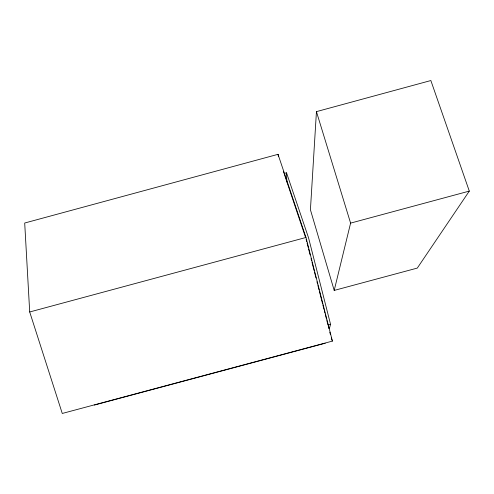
<?xml version="1.0" encoding="UTF-8"?>
<svg xmlns="http://www.w3.org/2000/svg" width="494" height="494" viewBox="0 0 494 494"><rect width="100%" height="100%" fill="white"/><g stroke="black" fill="none" stroke-linecap="round" stroke-linejoin="round"><path stroke-width="0.74" d="M316.438 111.632L310.423 209.771L334.203 290.416L417.294 268.088L469.3 191.098L430.854 80.541L316.438 111.632L350.598 223.115L334.203 290.416M329.331 328.695L330.554 324.336L308.552 237.824L286.526 172.814L284.075 173.474L283.34 171.294M278.017 154.326L24.7 223.022L29.702 311.98L62.269 413.459L332.4 341.101L305.984 237.466L278.017 154.326L278.449 156.74M350.598 223.115L469.3 191.098M29.702 311.98L305.984 237.466M330.554 324.336L327.985 325.027L326.843 320.55M94.385 405.068L325.25 343.225M332.4 341.101L331.283 337.964M284.322 174.209L305.687 237.799M306.126 239.275L306.694 241.517M307.077 243.005L308.213 247.482M308.596 248.97L310.115 254.935M311.066 258.665L311.64 260.9M312.017 262.394L314.11 270.595M314.487 272.083L316.012 278.048M316.963 281.778L317.531 284.013M317.914 285.507L319.05 289.978M319.433 291.472L322.471 303.402M322.854 304.897L323.996 309.368M324.373 310.862L324.947 313.097M325.324 314.585L326.466 319.062M328.349 326.466L328.905 328.621M329.819 332.215L330.369 334.37M286.526 172.814L286.835 181.953"/></g></svg>
